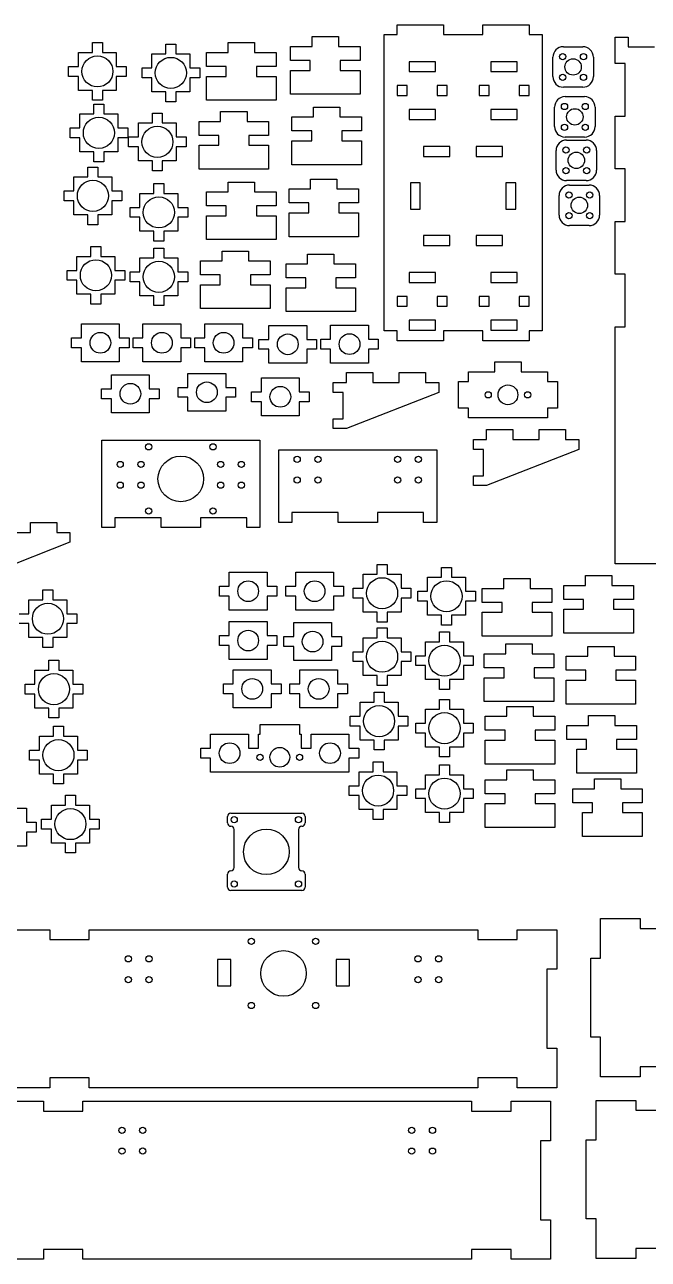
# Model space of a CAD drawing. Extents: x 55 to 996, y 57 to 652.
# Drawn here: x 352 to 653, y 57 to 652 of the extents above; entities that cross this region are included whole.
import ezdxf

# ---------------------------------------------------------------- set-up
doc = ezdxf.new("R2010")
doc.units = 0
doc.layers.add('VISIBLE', color=7, linetype='CONTINUOUS')

msp = doc.modelspace()

# ---------------------------------------------------------------- linework, layer by layer
at = {"layer": 'VISIBLE'}
for p, q in [((532.09, 652.08), (554.31, 652.08)), ((532.09, 647.32), (532.09, 652.08)), ((554.31, 652.08), (554.31, 647.32)), ((573.36, 647.32), (573.36, 652.08)), ((573.36, 652.08), (595.59, 652.08)), ((595.59, 652.08), (595.59, 647.32)), ((385.14, 638.68), (385.14, 643.45)), ((385.14, 643.45), (389.9, 643.45)), ((389.9, 643.45), (389.9, 638.68)), ((450.55, 643.45), (463.25, 643.45)), ((450.55, 638.68), (450.55, 643.45)), ((463.25, 643.45), (463.25, 638.68)), ((491.02, 646.34), (503.72, 646.34)), ((491.02, 641.57), (491.02, 646.34)), ((503.72, 646.34), (503.72, 641.57)), ((525.74, 504.44), (525.74, 647.32)), ((525.74, 647.32), (532.09, 647.32)), ((554.31, 647.32), (573.36, 647.32)), ((595.59, 647.32), (601.94, 647.32)), ((601.94, 647.32), (601.94, 504.44)), ((637.11, 646.14), (643.46, 646.14)), ((637.11, 633.44), (637.11, 646.14)), ((643.46, 646.14), (643.46, 641.37)), ((378.39, 631.94), (378.39, 638.68)), ((378.39, 638.68), (385.14, 638.68)), ((389.9, 638.68), (396.64, 638.68)), ((396.64, 638.68), (396.64, 631.94)), ((413.81, 631.22), (413.81, 637.96)), ((413.81, 637.96), (420.55, 637.96)), ((420.55, 637.96), (420.55, 642.72)), ((420.55, 642.72), (425.31, 642.72)), ((425.31, 642.72), (425.31, 637.96)), ((425.31, 637.96), (432.06, 637.96)), ((432.06, 637.96), (432.06, 631.22)), ((440.14, 638.68), (450.55, 638.68)), ((440.14, 631.94), (440.14, 638.68)), ((463.25, 638.68), (473.66, 638.68)), ((473.66, 638.68), (473.66, 631.94)), ((480.61, 641.57), (491.02, 641.57)), ((480.61, 634.83), (480.61, 641.57)), ((503.72, 641.57), (514.14, 641.57)), ((514.14, 641.57), (514.14, 634.83)), ((612.18, 641.48), (621.54, 641.48)), ((643.46, 641.37), (656.16, 641.37)), ((373.63, 627.18), (373.63, 631.94)), ((373.63, 631.94), (378.39, 631.94)), ((396.64, 631.94), (401.4, 631.94)), ((401.4, 631.94), (401.4, 627.18)), ((409.04, 626.45), (409.04, 631.22)), ((409.04, 631.22), (413.81, 631.22)), ((432.06, 631.22), (436.82, 631.22)), ((436.82, 631.22), (436.82, 626.45)), ((449.66, 631.94), (440.14, 631.94)), ((449.66, 627.18), (449.66, 631.94)), ((464.14, 631.94), (464.14, 627.18)), ((473.66, 631.94), (464.14, 631.94)), ((490.14, 634.83), (480.61, 634.83)), ((490.14, 630.07), (490.14, 634.83)), ((504.61, 634.83), (504.61, 630.07)), ((514.14, 634.83), (504.61, 634.83)), ((537.74, 634.22), (537.74, 629.45)), ((550.44, 634.22), (537.74, 634.22)), ((550.44, 629.45), (550.44, 634.22)), ((589.94, 634.22), (577.24, 634.22)), ((577.24, 634.22), (577.24, 629.45)), ((589.94, 629.45), (589.94, 634.22)), ((607.1, 627.04), (607.1, 636.4)), ((626.62, 636.4), (626.62, 627.04)), ((641.87, 633.44), (637.11, 633.44)), ((641.87, 608.04), (641.87, 633.44)), ((378.39, 627.18), (373.63, 627.18)), ((378.39, 620.43), (378.39, 627.18)), ((396.64, 627.18), (396.64, 620.43)), ((401.4, 627.18), (396.64, 627.18)), ((413.81, 626.45), (409.04, 626.45)), ((413.81, 619.71), (413.81, 626.45)), ((432.06, 626.45), (432.06, 619.71)), ((436.82, 626.45), (432.06, 626.45)), ((440.14, 615.67), (440.14, 627.18)), ((440.14, 627.18), (449.66, 627.18)), ((464.14, 627.18), (473.66, 627.18)), ((473.66, 627.18), (473.66, 615.67)), ((480.61, 618.56), (480.61, 630.07)), ((480.61, 630.07), (490.14, 630.07)), ((504.61, 630.07), (514.14, 630.07)), ((514.14, 630.07), (514.14, 618.56)), ((537.74, 629.45), (550.44, 629.45)), ((577.24, 629.45), (589.94, 629.45)), ((385.14, 620.43), (378.39, 620.43)), ((385.14, 615.67), (385.14, 620.43)), ((396.64, 620.43), (389.9, 620.43)), ((389.9, 620.43), (389.9, 615.67)), ((420.55, 619.71), (413.81, 619.71)), ((420.55, 614.95), (420.55, 619.71)), ((432.06, 619.71), (425.31, 619.71)), ((425.31, 619.71), (425.31, 614.95)), ((532.09, 622.71), (532.09, 617.95)), ((536.85, 622.71), (532.09, 622.71)), ((536.85, 617.95), (536.85, 622.71)), ((551.32, 622.71), (551.32, 617.95)), ((556.09, 622.71), (551.32, 622.71)), ((556.09, 617.95), (556.09, 622.71)), ((571.59, 622.71), (571.59, 617.95)), ((576.35, 622.71), (571.59, 622.71)), ((576.35, 617.95), (576.35, 622.71)), ((590.82, 622.71), (590.82, 617.95)), ((595.59, 622.71), (590.82, 622.71)), ((595.59, 617.95), (595.59, 622.71)), ((621.54, 621.96), (612.18, 621.96)), ((389.9, 615.67), (385.14, 615.67)), ((385.86, 609.05), (385.86, 613.81)), ((385.86, 613.81), (390.62, 613.81)), ((390.62, 613.81), (390.62, 609.05)), ((425.31, 614.95), (420.55, 614.95)), ((473.66, 615.67), (440.14, 615.67)), ((514.14, 618.56), (480.61, 618.56)), ((532.09, 617.95), (536.85, 617.95)), ((551.32, 617.95), (556.09, 617.95)), ((571.59, 617.95), (576.35, 617.95)), ((590.82, 617.95), (595.59, 617.95)), ((613, 617.42), (622.37, 617.42)), ((379.11, 602.31), (379.11, 609.05)), ((379.11, 609.05), (385.86, 609.05)), ((390.62, 609.05), (397.36, 609.05)), ((397.36, 609.05), (397.36, 602.31)), ((414.05, 604.71), (414.05, 609.48)), ((414.05, 609.48), (418.81, 609.48)), ((418.81, 609.48), (418.81, 604.71)), ((446.94, 610.2), (459.64, 610.2)), ((446.94, 605.44), (446.94, 610.2)), ((459.64, 610.2), (459.64, 605.44)), ((481.33, 607.61), (491.75, 607.61)), ((481.33, 600.86), (481.33, 607.61)), ((491.75, 612.37), (504.45, 612.37)), ((491.75, 607.61), (491.75, 612.37)), ((504.45, 612.37), (504.45, 607.61)), ((504.45, 607.61), (514.86, 607.61)), ((514.86, 607.61), (514.86, 600.86)), ((537.74, 611.2), (537.74, 606.44)), ((550.44, 611.2), (537.74, 611.2)), ((550.44, 606.44), (550.44, 611.2)), ((589.94, 611.2), (577.24, 611.2)), ((577.24, 611.2), (577.24, 606.44)), ((589.94, 606.44), (589.94, 611.2)), ((607.92, 602.97), (607.92, 612.34)), ((627.45, 612.34), (627.45, 602.97)), ((637.11, 582.64), (637.11, 608.04)), ((637.11, 608.04), (641.87, 608.04)), ((374.35, 597.55), (374.35, 602.31)), ((374.35, 602.31), (379.11, 602.31)), ((397.36, 602.31), (402.13, 602.31)), ((402.13, 602.31), (402.13, 597.55)), ((407.3, 597.97), (407.3, 604.71)), ((407.3, 604.71), (414.05, 604.71)), ((418.81, 604.71), (425.55, 604.71)), ((425.55, 604.71), (425.55, 597.97)), ((436.52, 605.44), (446.94, 605.44)), ((436.52, 598.69), (436.52, 605.44)), ((459.64, 605.44), (470.05, 605.44)), ((470.05, 605.44), (470.05, 598.69)), ((537.74, 606.44), (550.44, 606.44)), ((577.24, 606.44), (589.94, 606.44)), ((379.11, 597.55), (374.35, 597.55)), ((379.11, 590.8), (379.11, 597.55)), ((397.36, 597.55), (397.36, 590.8)), ((402.13, 597.55), (397.36, 597.55)), ((402.54, 593.21), (402.54, 597.97)), ((402.54, 597.97), (407.3, 597.97)), ((425.55, 597.97), (430.31, 597.97)), ((430.31, 597.97), (430.31, 593.21)), ((446.05, 598.69), (436.52, 598.69)), ((446.05, 593.93), (446.05, 598.69)), ((460.52, 598.69), (460.52, 593.93)), ((470.05, 598.69), (460.52, 598.69)), ((490.86, 600.86), (481.33, 600.86)), ((481.33, 584.59), (481.33, 596.1)), ((481.33, 596.1), (490.86, 596.1)), ((490.86, 596.1), (490.86, 600.86)), ((505.33, 600.86), (505.33, 596.1)), ((514.86, 600.86), (505.33, 600.86)), ((505.33, 596.1), (514.86, 596.1)), ((514.86, 596.1), (514.86, 584.59)), ((622.37, 597.89), (613, 597.89)), ((613.73, 596.46), (623.09, 596.46)), ((385.86, 590.8), (379.11, 590.8)), ((385.86, 586.04), (385.86, 590.8)), ((397.36, 590.8), (390.62, 590.8)), ((390.62, 590.8), (390.62, 586.04)), ((407.3, 593.21), (402.54, 593.21)), ((407.3, 586.46), (407.3, 593.21)), ((425.55, 593.21), (425.55, 586.46)), ((430.31, 593.21), (425.55, 593.21)), ((436.52, 582.43), (436.52, 593.93)), ((436.52, 593.93), (446.05, 593.93)), ((460.52, 593.93), (470.05, 593.93)), ((470.05, 593.93), (470.05, 582.43)), ((544.79, 593.34), (544.79, 588.58)), ((557.49, 593.34), (544.79, 593.34)), ((557.49, 588.58), (557.49, 593.34)), ((570.19, 593.34), (570.19, 588.58)), ((582.89, 593.34), (570.19, 593.34)), ((582.89, 588.58), (582.89, 593.34)), ((608.65, 582.01), (608.65, 591.38)), ((628.17, 591.38), (628.17, 582.01)), ((382.97, 578.7), (382.97, 583.46)), ((382.97, 583.46), (387.73, 583.46)), ((390.62, 586.04), (385.86, 586.04)), ((387.73, 583.46), (387.73, 578.7)), ((414.05, 586.46), (407.3, 586.46)), ((414.05, 581.7), (414.05, 586.46)), ((425.55, 586.46), (418.81, 586.46)), ((418.81, 586.46), (418.81, 581.7)), ((514.86, 584.59), (481.33, 584.59)), ((544.79, 588.58), (557.49, 588.58)), ((570.19, 588.58), (582.89, 588.58)), ((376.22, 571.95), (376.22, 578.7)), ((376.22, 578.7), (382.97, 578.7)), ((387.73, 578.7), (394.47, 578.7)), ((394.47, 578.7), (394.47, 571.95)), ((418.81, 581.7), (414.05, 581.7)), ((470.05, 582.43), (436.52, 582.43)), ((490.3, 577.68), (503, 577.68)), ((490.3, 572.91), (490.3, 577.68)), ((503, 577.68), (503, 572.91)), ((641.87, 582.64), (637.11, 582.64)), ((641.87, 557.24), (641.87, 582.64)), ((371.46, 567.19), (371.46, 571.95)), ((371.46, 571.95), (376.22, 571.95)), ((394.47, 571.95), (399.24, 571.95)), ((399.24, 571.95), (399.24, 567.19)), ((414.77, 570.75), (414.77, 575.51)), ((414.77, 575.51), (419.53, 575.51)), ((419.53, 575.51), (419.53, 570.75)), ((440.14, 571.47), (450.55, 571.47)), ((440.14, 564.73), (440.14, 571.47)), ((450.55, 576.23), (463.25, 576.23)), ((450.55, 571.47), (450.55, 576.23)), ((463.25, 576.23), (463.25, 571.47)), ((463.25, 571.47), (473.66, 571.47)), ((473.66, 571.47), (473.66, 564.73)), ((479.89, 572.91), (490.3, 572.91)), ((479.89, 566.17), (479.89, 572.91)), ((503, 572.91), (513.41, 572.91)), ((513.41, 572.91), (513.41, 566.17)), ((543.2, 575.88), (538.44, 575.88)), ((538.44, 575.88), (538.44, 563.18)), ((543.2, 563.18), (543.2, 575.88)), ((589.24, 575.88), (584.47, 575.88)), ((584.47, 575.88), (584.47, 563.18)), ((589.24, 563.18), (589.24, 575.88)), ((623.09, 576.93), (613.73, 576.93)), ((615.17, 574.77), (624.54, 574.77)), ((376.22, 567.19), (371.46, 567.19)), ((376.22, 560.45), (376.22, 567.19)), ((394.47, 567.19), (394.47, 560.45)), ((399.24, 567.19), (394.47, 567.19)), ((408.02, 564), (408.02, 570.75)), ((408.02, 570.75), (414.77, 570.75)), ((419.53, 570.75), (426.27, 570.75)), ((426.27, 570.75), (426.27, 564)), ((489.41, 566.17), (479.89, 566.17)), ((489.41, 561.41), (489.41, 566.17)), ((503.89, 566.17), (503.89, 561.41)), ((513.41, 566.17), (503.89, 566.17)), ((610.09, 560.33), (610.09, 569.69)), ((629.62, 569.69), (629.62, 560.33)), ((382.97, 560.45), (376.22, 560.45)), ((382.97, 555.68), (382.97, 560.45)), ((394.47, 560.45), (387.73, 560.45)), ((387.73, 560.45), (387.73, 555.68)), ((403.26, 559.24), (403.26, 564)), ((403.26, 564), (408.02, 564)), ((426.27, 564), (431.04, 564)), ((431.04, 564), (431.04, 559.24)), ((449.66, 564.73), (440.14, 564.73)), ((440.14, 548.46), (440.14, 559.96)), ((440.14, 559.96), (449.66, 559.96)), ((449.66, 559.96), (449.66, 564.73)), ((464.14, 564.73), (464.14, 559.96)), ((473.66, 564.73), (464.14, 564.73)), ((464.14, 559.96), (473.66, 559.96)), ((473.66, 559.96), (473.66, 548.46)), ((479.89, 549.9), (479.89, 561.41)), ((479.89, 561.41), (489.41, 561.41)), ((503.89, 561.41), (513.41, 561.41)), ((513.41, 561.41), (513.41, 549.9)), ((538.44, 563.18), (543.2, 563.18)), ((584.47, 563.18), (589.24, 563.18)), ((387.73, 555.68), (382.97, 555.68)), ((408.02, 559.24), (403.26, 559.24)), ((408.02, 552.5), (408.02, 559.24)), ((426.27, 559.24), (426.27, 552.5)), ((431.04, 559.24), (426.27, 559.24)), ((624.54, 555.25), (615.17, 555.25)), ((637.11, 557.24), (641.87, 557.24)), ((637.11, 531.84), (637.11, 557.24)), ((414.77, 552.5), (408.02, 552.5)), ((414.77, 547.73), (414.77, 552.5)), ((419.53, 547.73), (414.77, 547.73)), ((426.27, 552.5), (419.53, 552.5)), ((419.53, 552.5), (419.53, 547.73)), ((473.66, 548.46), (440.14, 548.46)), ((513.41, 549.9), (479.89, 549.9)), ((557.49, 550.48), (544.79, 550.48)), ((544.79, 550.48), (544.79, 545.72)), ((557.49, 545.72), (557.49, 550.48)), ((582.89, 550.48), (570.19, 550.48)), ((570.19, 550.48), (570.19, 545.72)), ((582.89, 545.72), (582.89, 550.48)), ((384.41, 540.39), (384.41, 545.15)), ((384.41, 545.15), (389.18, 545.15)), ((389.18, 545.15), (389.18, 540.39)), ((414.77, 539.67), (414.77, 544.43)), ((414.77, 544.43), (419.53, 544.43)), ((419.53, 544.43), (419.53, 539.67)), ((447.66, 542.99), (460.36, 542.99)), ((447.66, 538.22), (447.66, 542.99)), ((460.36, 542.99), (460.36, 538.22)), ((544.79, 545.72), (557.49, 545.72)), ((570.19, 545.72), (582.89, 545.72)), ((377.67, 533.65), (377.67, 540.39)), ((377.67, 540.39), (384.41, 540.39)), ((389.18, 540.39), (395.92, 540.39)), ((395.92, 540.39), (395.92, 533.65)), ((408.02, 532.92), (408.02, 539.67)), ((408.02, 539.67), (414.77, 539.67)), ((419.53, 539.67), (426.27, 539.67)), ((426.27, 539.67), (426.27, 532.92)), ((437.25, 538.22), (447.66, 538.22)), ((437.25, 531.48), (437.25, 538.22)), ((460.36, 538.22), (470.77, 538.22)), ((470.77, 538.22), (470.77, 531.48)), ((478.44, 536.78), (488.86, 536.78)), ((478.44, 530.03), (478.44, 536.78)), ((488.86, 541.54), (501.56, 541.54)), ((488.86, 536.78), (488.86, 541.54)), ((501.56, 541.54), (501.56, 536.78)), ((501.56, 536.78), (511.97, 536.78)), ((511.97, 536.78), (511.97, 530.03)), ((372.91, 528.88), (372.91, 533.65)), ((372.91, 533.65), (377.67, 533.65)), ((395.92, 533.65), (400.68, 533.65)), ((400.68, 533.65), (400.68, 528.88)), ((403.26, 528.16), (403.26, 532.92)), ((403.26, 532.92), (408.02, 532.92)), ((426.27, 532.92), (431.04, 532.92)), ((431.04, 532.92), (431.04, 528.16)), ((446.77, 531.48), (437.25, 531.48)), ((446.77, 526.72), (446.77, 531.48)), ((461.25, 531.48), (461.25, 526.72)), ((470.77, 531.48), (461.25, 531.48)), ((487.97, 530.03), (478.44, 530.03)), ((487.97, 525.27), (487.97, 530.03)), ((502.44, 530.03), (502.44, 525.27)), ((511.97, 530.03), (502.44, 530.03)), ((550.44, 532.62), (537.74, 532.62)), ((537.74, 532.62), (537.74, 527.85)), ((550.44, 527.85), (550.44, 532.62)), ((577.24, 532.62), (577.24, 527.85)), ((589.94, 532.62), (577.24, 532.62)), ((589.94, 527.85), (589.94, 532.62)), ((641.87, 531.84), (637.11, 531.84)), ((641.87, 506.44), (641.87, 531.84)), ((377.67, 528.88), (372.91, 528.88)), ((377.67, 522.14), (377.67, 528.88)), ((395.92, 528.88), (395.92, 522.14)), ((400.68, 528.88), (395.92, 528.88)), ((408.02, 528.16), (403.26, 528.16)), ((408.02, 521.42), (408.02, 528.16)), ((426.27, 528.16), (426.27, 521.42)), ((431.04, 528.16), (426.27, 528.16)), ((437.25, 515.21), (437.25, 526.72)), ((437.25, 526.72), (446.77, 526.72)), ((461.25, 526.72), (470.77, 526.72)), ((470.77, 526.72), (470.77, 515.21)), ((478.44, 513.76), (478.44, 525.27)), ((478.44, 525.27), (487.97, 525.27)), ((502.44, 525.27), (511.97, 525.27)), ((511.97, 525.27), (511.97, 513.76)), ((537.74, 527.85), (550.44, 527.85)), ((577.24, 527.85), (589.94, 527.85)), ((384.41, 522.14), (377.67, 522.14)), ((384.41, 517.38), (384.41, 522.14)), ((395.92, 522.14), (389.18, 522.14)), ((389.18, 522.14), (389.18, 517.38)), ((414.77, 521.42), (408.02, 521.42)), ((414.77, 516.66), (414.77, 521.42)), ((426.27, 521.42), (419.53, 521.42)), ((419.53, 521.42), (419.53, 516.66)), ((536.85, 521.11), (532.09, 521.11)), ((532.09, 521.11), (532.09, 516.35)), ((536.85, 516.35), (536.85, 521.11)), ((551.32, 521.11), (551.32, 516.35)), ((556.09, 521.11), (551.32, 521.11)), ((556.09, 516.35), (556.09, 521.11)), ((576.35, 521.11), (571.59, 521.11)), ((571.59, 521.11), (571.59, 516.35)), ((576.35, 516.35), (576.35, 521.11)), ((595.59, 521.11), (590.82, 521.11)), ((590.82, 521.11), (590.82, 516.35)), ((595.59, 516.35), (595.59, 521.11)), ((389.18, 517.38), (384.41, 517.38)), ((419.53, 516.66), (414.77, 516.66)), ((470.77, 515.21), (437.25, 515.21)), ((511.97, 513.76), (478.44, 513.76)), ((532.09, 516.35), (536.85, 516.35)), ((551.32, 516.35), (556.09, 516.35)), ((571.59, 516.35), (576.35, 516.35)), ((590.82, 516.35), (595.59, 516.35)), ((379.84, 501.12), (379.84, 507.87)), ((379.84, 507.87), (398.09, 507.87)), ((398.09, 507.87), (398.09, 501.12)), ((409.47, 501.12), (409.47, 507.87)), ((409.47, 507.87), (427.72, 507.87)), ((427.72, 507.87), (427.72, 501.12)), ((439.23, 501.12), (439.23, 507.87)), ((439.23, 507.87), (457.48, 507.87)), ((457.48, 507.87), (457.48, 501.12)), ((470.18, 500.4), (470.18, 507.14)), ((470.18, 507.14), (488.43, 507.14)), ((488.43, 507.14), (488.43, 500.4)), ((499.94, 500.48), (499.94, 507.23)), ((499.94, 507.23), (518.19, 507.23)), ((518.19, 507.23), (518.19, 500.48)), ((537.74, 509.6), (537.74, 504.84)), ((550.44, 509.6), (537.74, 509.6)), ((550.44, 504.84), (550.44, 509.6)), ((589.94, 509.6), (577.24, 509.6)), ((577.24, 509.6), (577.24, 504.84)), ((589.94, 504.84), (589.94, 509.6)), ((637.11, 392.14), (637.11, 506.44)), ((637.11, 506.44), (641.87, 506.44)), ((375.08, 501.12), (379.84, 501.12)), ((375.08, 496.36), (375.08, 501.12)), ((398.09, 501.12), (402.85, 501.12)), ((402.85, 501.12), (402.85, 496.36)), ((404.71, 501.12), (409.47, 501.12)), ((404.71, 496.36), (404.71, 501.12)), ((427.72, 501.12), (432.48, 501.12)), ((432.48, 501.12), (432.48, 496.36)), ((434.46, 501.12), (439.23, 501.12)), ((434.46, 496.36), (434.46, 501.12)), ((457.48, 501.12), (462.24, 501.12)), ((462.24, 501.12), (462.24, 496.36)), ((465.42, 500.4), (470.18, 500.4)), ((465.42, 495.64), (465.42, 500.4)), ((488.43, 500.4), (493.19, 500.4)), ((493.19, 500.4), (493.19, 495.64)), ((495.17, 500.48), (499.94, 500.48)), ((495.17, 495.72), (495.17, 500.48)), ((518.19, 500.48), (522.95, 500.48)), ((522.95, 500.48), (522.95, 495.72)), ((532.09, 504.44), (525.74, 504.44)), ((532.09, 499.68), (532.09, 504.44)), ((537.74, 504.84), (550.44, 504.84)), ((554.31, 504.44), (554.31, 499.68)), ((573.36, 504.44), (554.31, 504.44)), ((573.36, 499.68), (573.36, 504.44)), ((577.24, 504.84), (589.94, 504.84)), ((601.94, 504.44), (595.59, 504.44)), ((595.59, 504.44), (595.59, 499.68)), ((379.84, 496.36), (375.08, 496.36)), ((379.84, 489.62), (379.84, 496.36)), ((398.09, 496.36), (398.09, 489.62)), ((402.85, 496.36), (398.09, 496.36)), ((409.47, 496.36), (404.71, 496.36)), ((409.47, 489.62), (409.47, 496.36)), ((427.72, 496.36), (427.72, 489.62)), ((432.48, 496.36), (427.72, 496.36)), ((439.23, 496.36), (434.46, 496.36)), ((439.23, 489.62), (439.23, 496.36)), ((457.48, 496.36), (457.48, 489.62)), ((462.24, 496.36), (457.48, 496.36)), ((470.18, 495.64), (465.42, 495.64)), ((470.18, 488.89), (470.18, 495.64)), ((488.43, 495.64), (488.43, 488.89)), ((493.19, 495.64), (488.43, 495.64)), ((499.94, 495.72), (495.17, 495.72)), ((499.94, 488.98), (499.94, 495.72)), ((518.19, 495.72), (518.19, 488.98)), ((522.95, 495.72), (518.19, 495.72)), ((554.31, 499.68), (532.09, 499.68)), ((595.59, 499.68), (573.36, 499.68)), ((398.09, 489.62), (379.84, 489.62)), ((427.72, 489.62), (409.47, 489.62)), ((457.48, 489.62), (439.23, 489.62)), ((488.43, 488.89), (470.18, 488.89)), ((518.19, 488.98), (499.94, 488.98)), ((579.09, 484.78), (579.09, 489.54)), ((579.09, 489.54), (591.79, 489.54)), ((591.79, 489.54), (591.79, 484.78)), ((394.29, 476.55), (394.29, 483.29)), ((394.29, 483.29), (412.54, 483.29)), ((412.54, 483.29), (412.54, 476.55)), ((431.15, 477.27), (431.15, 484.02)), ((431.15, 484.02), (449.4, 484.02)), ((449.4, 484.02), (449.4, 477.27)), ((507.59, 479.62), (507.59, 484.38)), ((507.59, 484.38), (520.29, 484.38)), ((520.29, 484.38), (520.29, 479.62)), ((532.99, 484.38), (545.69, 484.38)), ((532.99, 479.62), (532.99, 484.38)), ((545.69, 484.38), (545.69, 479.62)), ((566.39, 484.78), (579.09, 484.78)), ((566.39, 480.01), (566.39, 484.78)), ((591.79, 484.78), (604.49, 484.78)), ((604.49, 484.78), (604.49, 480.01)), ((389.53, 476.55), (394.29, 476.55)), ((389.53, 471.79), (389.53, 476.55)), ((412.54, 476.55), (417.3, 476.55)), ((417.3, 476.55), (417.3, 471.79)), ((426.39, 477.27), (431.15, 477.27)), ((426.39, 472.51), (426.39, 477.27)), ((449.4, 477.27), (454.16, 477.27)), ((454.16, 477.27), (454.16, 472.51)), ((466.57, 475.1), (466.57, 481.85)), ((466.57, 481.85), (484.82, 481.85)), ((484.82, 481.85), (484.82, 475.1)), ((501.24, 474.86), (501.24, 479.62)), ((501.24, 479.62), (507.59, 479.62)), ((520.29, 479.62), (532.99, 479.62)), ((545.69, 479.62), (552.04, 479.62)), ((552.04, 479.62), (552.04, 474.86)), ((561.63, 480.01), (566.39, 480.01)), ((561.63, 467.31), (561.63, 480.01)), ((604.49, 480.01), (609.25, 480.01)), ((609.25, 480.01), (609.25, 467.31)), ((394.29, 471.79), (389.53, 471.79)), ((394.29, 465.04), (394.29, 471.79)), ((412.54, 471.79), (412.54, 465.04)), ((417.3, 471.79), (412.54, 471.79)), ((431.15, 472.51), (426.39, 472.51)), ((431.15, 465.77), (431.15, 472.51)), ((449.4, 472.51), (449.4, 465.77)), ((454.16, 472.51), (449.4, 472.51)), ((461.8, 475.1), (466.57, 475.1)), ((461.8, 470.34), (461.8, 475.1)), ((466.57, 470.34), (461.8, 470.34)), ((466.57, 463.6), (466.57, 470.34)), ((484.82, 475.1), (489.58, 475.1)), ((484.82, 470.34), (484.82, 463.6)), ((489.58, 470.34), (484.82, 470.34)), ((489.58, 475.1), (489.58, 470.34)), ((506.01, 474.86), (501.24, 474.86)), ((506.01, 462.16), (506.01, 474.86)), ((552.04, 474.86), (507.59, 457.39)), ((412.54, 465.04), (394.29, 465.04)), ((449.4, 465.77), (431.15, 465.77)), ((566.39, 467.31), (561.63, 467.31)), ((566.39, 462.55), (566.39, 467.31)), ((604.49, 467.31), (604.49, 462.55)), ((609.25, 467.31), (604.49, 467.31)), ((484.82, 463.6), (466.57, 463.6)), ((501.24, 457.39), (501.24, 462.16)), ((501.24, 462.16), (506.01, 462.16)), ((604.49, 462.55), (566.39, 462.55)), ((507.59, 457.39), (501.24, 457.39)), ((575.16, 452.12), (575.16, 456.89)), ((575.16, 456.89), (587.86, 456.89)), ((587.86, 456.89), (587.86, 452.12)), ((600.56, 456.89), (613.26, 456.89)), ((600.56, 452.12), (600.56, 456.89)), ((613.26, 456.89), (613.26, 452.12)), ((389.63, 409.67), (389.63, 451.78)), ((389.63, 451.78), (465.83, 451.78)), ((465.83, 451.78), (465.83, 409.67)), ((474.94, 447.1), (551.14, 447.1)), ((474.94, 412.17), (474.94, 447.1)), ((551.14, 447.1), (551.14, 412.17)), ((568.81, 447.36), (568.81, 452.12)), ((568.81, 452.12), (575.16, 452.12)), ((573.58, 447.36), (568.81, 447.36)), ((573.58, 434.66), (573.58, 447.36)), ((619.61, 447.36), (575.16, 429.9)), ((587.86, 452.12), (600.56, 452.12)), ((613.26, 452.12), (619.61, 452.12)), ((619.61, 452.12), (619.61, 447.36)), ((568.81, 429.9), (568.81, 434.66)), ((568.81, 434.66), (573.58, 434.66)), ((575.16, 429.9), (568.81, 429.9)), ((481.29, 416.93), (481.29, 412.17)), ((503.51, 416.93), (481.29, 416.93)), ((503.51, 412.17), (503.51, 416.93)), ((522.56, 416.93), (522.56, 412.17)), ((544.79, 416.93), (522.56, 416.93)), ((544.79, 412.17), (544.79, 416.93)), ((355.2, 412.11), (367.9, 412.11)), ((355.2, 407.34), (355.2, 412.11)), ((367.9, 412.11), (367.9, 407.34)), ((418.21, 414.44), (395.98, 414.44)), ((395.98, 414.44), (395.98, 409.67)), ((418.21, 409.67), (418.21, 414.44)), ((437.26, 414.44), (437.26, 409.67)), ((459.48, 414.44), (437.26, 414.44)), ((459.48, 409.67), (459.48, 414.44)), ((481.29, 412.17), (474.94, 412.17)), ((522.56, 412.17), (503.51, 412.17)), ((551.14, 412.17), (544.79, 412.17)), ((342.5, 407.34), (355.2, 407.34)), ((367.9, 407.34), (374.25, 407.34)), ((374.25, 407.34), (374.25, 402.58)), ((395.98, 409.67), (389.63, 409.67)), ((437.26, 409.67), (418.21, 409.67)), ((465.83, 409.67), (459.48, 409.67)), ((374.25, 402.58), (329.8, 385.12)), ((451.08, 381.38), (451.08, 388.12)), ((451.08, 388.12), (469.33, 388.12)), ((469.33, 388.12), (469.33, 381.38)), ((483.12, 381.38), (483.12, 388.12)), ((483.12, 388.12), (501.37, 388.12)), ((501.37, 388.12), (501.37, 381.38)), ((515.64, 380.41), (515.64, 387.15)), ((515.64, 387.15), (522.39, 387.15)), ((522.39, 387.15), (522.39, 391.91)), ((522.39, 391.91), (527.15, 391.91)), ((527.15, 391.91), (527.15, 387.15)), ((527.15, 387.15), (533.89, 387.15)), ((533.89, 387.15), (533.89, 380.41)), ((553.45, 385.69), (553.45, 390.46)), ((553.45, 390.46), (558.22, 390.46)), ((558.22, 390.46), (558.22, 385.69)), ((764.11, 392.14), (637.11, 392.14)), ((446.32, 381.38), (451.08, 381.38)), ((446.32, 376.61), (446.32, 381.38)), ((469.33, 381.38), (474.09, 381.38)), ((474.09, 381.38), (474.09, 376.61)), ((478.35, 381.38), (483.12, 381.38)), ((478.35, 376.61), (478.35, 381.38)), ((501.37, 381.38), (506.13, 381.38)), ((506.13, 381.38), (506.13, 376.61)), ((546.71, 378.95), (546.71, 385.69)), ((546.71, 385.69), (553.45, 385.69)), ((558.22, 385.69), (564.96, 385.69)), ((564.96, 385.69), (564.96, 378.95)), ((583.47, 385.12), (596.17, 385.12)), ((583.47, 380.35), (583.47, 385.12)), ((596.17, 385.12), (596.17, 380.35)), ((612.37, 381.81), (622.79, 381.81)), ((612.37, 375.07), (612.37, 381.81)), ((622.79, 386.57), (635.49, 386.57)), ((622.79, 381.81), (622.79, 386.57)), ((635.49, 386.57), (635.49, 381.81)), ((635.49, 381.81), (645.9, 381.81)), ((645.9, 381.81), (645.9, 375.07)), ((361.29, 374.88), (361.29, 379.65)), ((361.29, 379.65), (366.05, 379.65)), ((366.05, 379.65), (366.05, 374.88)), ((451.08, 376.61), (446.32, 376.61)), ((451.08, 369.87), (451.08, 376.61)), ((469.33, 376.61), (469.33, 369.87)), ((474.09, 376.61), (469.33, 376.61)), ((483.12, 376.61), (478.35, 376.61)), ((483.12, 369.87), (483.12, 376.61)), ((501.37, 376.61), (501.37, 369.87)), ((506.13, 376.61), (501.37, 376.61)), ((510.88, 375.64), (510.88, 380.41)), ((510.88, 380.41), (515.64, 380.41)), ((515.64, 375.64), (510.88, 375.64)), ((515.64, 368.9), (515.64, 375.64)), ((533.89, 380.41), (538.65, 380.41)), ((533.89, 375.64), (533.89, 368.9)), ((538.65, 375.64), (533.89, 375.64)), ((538.65, 380.41), (538.65, 375.64)), ((541.95, 374.19), (541.95, 378.95)), ((541.95, 378.95), (546.71, 378.95)), ((564.96, 378.95), (569.72, 378.95)), ((569.72, 378.95), (569.72, 374.19)), ((573.05, 380.35), (583.47, 380.35)), ((573.05, 373.61), (573.05, 380.35)), ((596.17, 380.35), (606.58, 380.35)), ((606.58, 380.35), (606.58, 373.61)), ((621.9, 375.07), (612.37, 375.07)), ((621.9, 370.3), (621.9, 375.07)), ((636.37, 375.07), (636.37, 370.3)), ((645.9, 375.07), (636.37, 375.07)), ((354.54, 368.14), (354.54, 374.88)), ((354.54, 374.88), (361.29, 374.88)), ((366.05, 374.88), (372.79, 374.88)), ((372.79, 374.88), (372.79, 368.14)), ((469.33, 369.87), (451.08, 369.87)), ((501.37, 369.87), (483.12, 369.87)), ((546.71, 374.19), (541.95, 374.19)), ((546.71, 367.44), (546.71, 374.19)), ((564.96, 374.19), (564.96, 367.44)), ((569.72, 374.19), (564.96, 374.19)), ((582.58, 373.61), (573.05, 373.61)), ((582.58, 368.85), (582.58, 373.61)), ((597.05, 373.61), (597.05, 368.85)), ((606.58, 373.61), (597.05, 373.61)), ((612.37, 358.8), (612.37, 370.3)), ((612.37, 370.3), (621.9, 370.3)), ((636.37, 370.3), (645.9, 370.3)), ((645.9, 370.3), (645.9, 358.8)), ((349.78, 368.14), (354.54, 368.14)), ((354.54, 363.38), (349.78, 363.38)), ((354.54, 356.63), (354.54, 363.38)), ((372.79, 368.14), (377.55, 368.14)), ((372.79, 363.38), (372.79, 356.63)), ((377.55, 363.38), (372.79, 363.38)), ((377.55, 368.14), (377.55, 363.38)), ((451.08, 357.59), (451.08, 364.33)), ((451.08, 364.33), (469.33, 364.33)), ((469.33, 364.33), (469.33, 357.59)), ((482.15, 357.11), (482.15, 363.85)), ((482.15, 363.85), (500.4, 363.85)), ((500.4, 363.85), (500.4, 357.11)), ((522.39, 368.9), (515.64, 368.9)), ((522.39, 364.14), (522.39, 368.9)), ((527.15, 364.14), (522.39, 364.14)), ((533.89, 368.9), (527.15, 368.9)), ((527.15, 368.9), (527.15, 364.14)), ((553.45, 367.44), (546.71, 367.44)), ((553.45, 362.68), (553.45, 367.44)), ((564.96, 367.44), (558.22, 367.44)), ((558.22, 367.44), (558.22, 362.68)), ((573.05, 357.34), (573.05, 368.85)), ((573.05, 368.85), (582.58, 368.85)), ((597.05, 368.85), (606.58, 368.85)), ((606.58, 368.85), (606.58, 357.34)), ((446.32, 357.59), (451.08, 357.59)), ((446.32, 352.83), (446.32, 357.59)), ((469.33, 357.59), (474.09, 357.59)), ((474.09, 357.59), (474.09, 352.83)), ((477.38, 357.11), (482.15, 357.11)), ((477.38, 352.34), (477.38, 357.11)), ((500.4, 357.11), (505.16, 357.11)), ((505.16, 357.11), (505.16, 352.34)), ((522.39, 356.57), (522.39, 361.33)), ((522.39, 361.33), (527.15, 361.33)), ((527.15, 361.33), (527.15, 356.57)), ((552.48, 354.63), (552.48, 359.39)), ((552.48, 359.39), (557.25, 359.39)), ((558.22, 362.68), (553.45, 362.68)), ((557.25, 359.39), (557.25, 354.63)), ((606.58, 357.34), (573.05, 357.34)), ((645.9, 358.8), (612.37, 358.8)), ((361.29, 356.63), (354.54, 356.63)), ((361.29, 351.87), (361.29, 356.63)), ((366.05, 351.87), (361.29, 351.87)), ((372.79, 356.63), (366.05, 356.63)), ((366.05, 356.63), (366.05, 351.87)), ((451.08, 352.83), (446.32, 352.83)), ((451.08, 346.08), (451.08, 352.83)), ((469.33, 352.83), (469.33, 346.08)), ((474.09, 352.83), (469.33, 352.83)), ((482.15, 352.34), (477.38, 352.34)), ((482.15, 345.6), (482.15, 352.34)), ((500.4, 352.34), (500.4, 345.6)), ((505.16, 352.34), (500.4, 352.34)), ((515.64, 349.82), (515.64, 356.57)), ((515.64, 356.57), (522.39, 356.57)), ((527.15, 356.57), (533.89, 356.57)), ((533.89, 356.57), (533.89, 349.82)), ((545.74, 347.88), (545.74, 354.63)), ((545.74, 354.63), (552.48, 354.63)), ((557.25, 354.63), (563.99, 354.63)), ((563.99, 354.63), (563.99, 347.88)), ((584.44, 353.56), (597.14, 353.56)), ((584.44, 348.8), (584.44, 353.56)), ((597.14, 353.56), (597.14, 348.8)), ((623.9, 352.4), (636.6, 352.4)), ((623.9, 347.63), (623.9, 352.4)), ((636.6, 352.4), (636.6, 347.63)), ((364.18, 340.91), (364.18, 345.68)), ((364.18, 345.68), (368.94, 345.68)), ((368.94, 345.68), (368.94, 340.91)), ((469.33, 346.08), (451.08, 346.08)), ((500.4, 345.6), (482.15, 345.6)), ((510.88, 345.06), (510.88, 349.82)), ((510.88, 349.82), (515.64, 349.82)), ((533.89, 349.82), (538.65, 349.82)), ((538.65, 349.82), (538.65, 345.06)), ((540.98, 343.12), (540.98, 347.88)), ((540.98, 347.88), (545.74, 347.88)), ((563.99, 347.88), (568.75, 347.88)), ((568.75, 347.88), (568.75, 343.12)), ((574.02, 348.8), (584.44, 348.8)), ((574.02, 342.06), (574.02, 348.8)), ((597.14, 348.8), (607.55, 348.8)), ((607.55, 348.8), (607.55, 342.06)), ((613.49, 347.63), (623.9, 347.63)), ((613.49, 340.89), (613.49, 347.63)), ((636.6, 347.63), (647.01, 347.63)), ((647.01, 347.63), (647.01, 340.89)), ((357.43, 334.17), (357.43, 340.91)), ((357.43, 340.91), (364.18, 340.91)), ((368.94, 340.91), (375.68, 340.91)), ((375.68, 340.91), (375.68, 334.17)), ((453.02, 334.29), (453.02, 341.03)), ((453.02, 341.03), (471.27, 341.03)), ((471.27, 341.03), (471.27, 334.29)), ((485.06, 334.29), (485.06, 341.03)), ((485.06, 341.03), (503.31, 341.03)), ((503.31, 341.03), (503.31, 334.29)), ((515.64, 345.06), (510.88, 345.06)), ((515.64, 338.32), (515.64, 345.06)), ((533.89, 345.06), (533.89, 338.32)), ((538.65, 345.06), (533.89, 345.06)), ((545.74, 343.12), (540.98, 343.12)), ((545.74, 336.38), (545.74, 343.12)), ((563.99, 343.12), (563.99, 336.38)), ((568.75, 343.12), (563.99, 343.12)), ((583.55, 342.06), (574.02, 342.06)), ((583.55, 337.29), (583.55, 342.06)), ((598.02, 342.06), (598.02, 337.29)), ((607.55, 342.06), (598.02, 342.06)), ((623.01, 340.89), (613.49, 340.89)), ((623.01, 336.13), (623.01, 340.89)), ((637.49, 340.89), (637.49, 336.13)), ((647.01, 340.89), (637.49, 340.89)), ((352.67, 329.41), (352.67, 334.17)), ((352.67, 334.17), (357.43, 334.17)), ((375.68, 334.17), (380.45, 334.17)), ((380.45, 334.17), (380.45, 329.41)), ((448.26, 334.29), (453.02, 334.29)), ((448.26, 329.53), (448.26, 334.29)), ((471.27, 334.29), (476.03, 334.29)), ((476.03, 334.29), (476.03, 329.53)), ((480.3, 334.29), (485.06, 334.29)), ((480.3, 329.53), (480.3, 334.29)), ((503.31, 334.29), (508.07, 334.29)), ((508.07, 334.29), (508.07, 329.53)), ((522.39, 338.32), (515.64, 338.32)), ((522.39, 333.55), (522.39, 338.32)), ((527.15, 333.55), (522.39, 333.55)), ((533.89, 338.32), (527.15, 338.32)), ((527.15, 338.32), (527.15, 333.55)), ((552.48, 336.38), (545.74, 336.38)), ((552.48, 331.61), (552.48, 336.38)), ((563.99, 336.38), (557.25, 336.38)), ((557.25, 336.38), (557.25, 331.61)), ((574.02, 325.79), (574.02, 337.29)), ((574.02, 337.29), (583.55, 337.29)), ((598.02, 337.29), (607.55, 337.29)), ((607.55, 337.29), (607.55, 325.79)), ((613.49, 324.62), (613.49, 336.13)), ((613.49, 336.13), (623.01, 336.13)), ((637.49, 336.13), (647.01, 336.13)), ((647.01, 336.13), (647.01, 324.62)), ((357.43, 329.41), (352.67, 329.41)), ((357.43, 322.66), (357.43, 329.41)), ((375.68, 329.41), (375.68, 322.66)), ((380.45, 329.41), (375.68, 329.41)), ((453.02, 329.53), (448.26, 329.53)), ((453.02, 322.78), (453.02, 329.53)), ((471.27, 329.53), (471.27, 322.78)), ((476.03, 329.53), (471.27, 329.53)), ((485.06, 329.53), (480.3, 329.53)), ((485.06, 322.78), (485.06, 329.53)), ((503.31, 329.53), (503.31, 322.78)), ((508.07, 329.53), (503.31, 329.53)), ((520.93, 325.5), (520.93, 330.26)), ((520.93, 330.26), (525.69, 330.26)), ((525.69, 330.26), (525.69, 325.5)), ((557.25, 331.61), (552.48, 331.61)), ((364.18, 322.66), (357.43, 322.66)), ((364.18, 317.9), (364.18, 322.66)), ((375.68, 322.66), (368.94, 322.66)), ((368.94, 322.66), (368.94, 317.9)), ((471.27, 322.78), (453.02, 322.78)), ((503.31, 322.78), (485.06, 322.78)), ((514.19, 318.76), (514.19, 325.5)), ((514.19, 325.5), (520.93, 325.5)), ((525.69, 325.5), (532.44, 325.5)), ((532.44, 325.5), (532.44, 318.76)), ((545.74, 315.36), (545.74, 322.1)), ((545.74, 322.1), (552.48, 322.1)), ((552.48, 322.1), (552.48, 326.86)), ((552.48, 326.86), (557.25, 326.86)), ((557.25, 326.86), (557.25, 322.1)), ((557.25, 322.1), (563.99, 322.1)), ((563.99, 322.1), (563.99, 315.36)), ((607.55, 325.79), (574.02, 325.79)), ((584.92, 323.47), (597.62, 323.47)), ((584.92, 318.7), (584.92, 323.47)), ((597.62, 323.47), (597.62, 318.7)), ((647.01, 324.62), (613.49, 324.62)), ((368.94, 317.9), (364.18, 317.9)), ((509.42, 313.99), (509.42, 318.76)), ((509.42, 318.76), (514.19, 318.76)), ((532.44, 318.76), (537.2, 318.76)), ((537.2, 318.76), (537.2, 313.99)), ((574.51, 318.7), (584.92, 318.7)), ((574.51, 311.96), (574.51, 318.7)), ((597.62, 318.7), (608.03, 318.7)), ((608.03, 318.7), (608.03, 311.96)), ((624.24, 319.1), (636.94, 319.1)), ((624.24, 314.33), (624.24, 319.1)), ((636.94, 319.1), (636.94, 314.33)), ((366.34, 309.11), (366.34, 313.88)), ((366.34, 313.88), (371.11, 313.88)), ((371.11, 313.88), (371.11, 309.11)), ((442.11, 303.31), (442.11, 310.05)), ((442.11, 310.05), (460.36, 310.05)), ((460.36, 310.05), (460.36, 303.31)), ((465.12, 310.05), (465.92, 310.05)), ((465.12, 303.31), (465.12, 310.05)), ((465.92, 310.05), (465.92, 314.81)), ((465.92, 314.81), (484.97, 314.81)), ((484.97, 314.81), (484.97, 310.05)), ((484.97, 310.05), (485.77, 310.05)), ((485.77, 310.05), (485.77, 303.31)), ((490.54, 310.05), (508.79, 310.05)), ((490.54, 303.31), (490.54, 310.05)), ((508.79, 310.05), (508.79, 303.31)), ((514.19, 313.99), (509.42, 313.99)), ((514.19, 307.25), (514.19, 313.99)), ((532.44, 313.99), (532.44, 307.25)), ((537.2, 313.99), (532.44, 313.99)), ((540.98, 310.6), (540.98, 315.36)), ((540.98, 315.36), (545.74, 315.36)), ((545.74, 310.6), (540.98, 310.6)), ((545.74, 303.85), (545.74, 310.6)), ((563.99, 315.36), (568.75, 315.36)), ((563.99, 310.6), (563.99, 303.85)), ((568.75, 310.6), (563.99, 310.6)), ((568.75, 315.36), (568.75, 310.6)), ((584.03, 311.96), (574.51, 311.96)), ((584.03, 307.2), (584.03, 311.96)), ((598.51, 311.96), (598.51, 307.2)), ((608.03, 311.96), (598.51, 311.96)), ((613.83, 307.59), (613.83, 314.33)), ((613.83, 314.33), (624.24, 314.33)), ((636.94, 314.33), (647.35, 314.33)), ((647.35, 314.33), (647.35, 307.59)), ((359.6, 302.37), (359.6, 309.11)), ((359.6, 309.11), (366.34, 309.11)), ((371.11, 309.11), (377.85, 309.11)), ((377.85, 309.11), (377.85, 302.37)), ((520.93, 307.25), (514.19, 307.25)), ((520.93, 302.49), (520.93, 307.25)), ((532.44, 307.25), (525.69, 307.25)), ((525.69, 307.25), (525.69, 302.49)), ((552.48, 303.85), (545.74, 303.85)), ((552.48, 299.09), (552.48, 303.85)), ((563.99, 303.85), (557.25, 303.85)), ((557.25, 303.85), (557.25, 299.09)), ((574.51, 295.69), (574.51, 307.2)), ((574.51, 307.2), (584.03, 307.2)), ((598.51, 307.2), (608.03, 307.2)), ((608.03, 307.2), (608.03, 295.69)), ((623.35, 307.59), (613.83, 307.59)), ((623.35, 302.83), (623.35, 307.59)), ((647.35, 307.59), (637.83, 307.59)), ((637.83, 307.59), (637.83, 302.83)), ((354.84, 297.61), (354.84, 302.37)), ((354.84, 302.37), (359.6, 302.37)), ((359.6, 297.61), (354.84, 297.61)), ((359.6, 290.86), (359.6, 297.61)), ((377.85, 302.37), (382.61, 302.37)), ((377.85, 297.61), (377.85, 290.86)), ((382.61, 297.61), (377.85, 297.61)), ((382.61, 302.37), (382.61, 297.61)), ((437.35, 298.55), (437.35, 303.31)), ((437.35, 303.31), (442.11, 303.31)), ((442.11, 298.55), (437.35, 298.55)), ((442.11, 291.8), (442.11, 298.55)), ((460.36, 303.31), (465.12, 303.31)), ((485.77, 303.31), (490.54, 303.31)), ((508.79, 303.31), (513.55, 303.31)), ((513.55, 298.55), (508.79, 298.55)), ((508.79, 298.55), (508.79, 291.8)), ((513.55, 303.31), (513.55, 298.55)), ((525.69, 302.49), (520.93, 302.49)), ((557.25, 299.09), (552.48, 299.09)), ((618.59, 302.83), (623.35, 302.83)), ((618.59, 291.32), (618.59, 302.83)), ((637.83, 302.83), (647.35, 302.83)), ((647.35, 302.83), (647.35, 291.32)), ((508.79, 291.8), (442.11, 291.8)), ((513.7, 285.26), (513.7, 292)), ((513.7, 292), (520.44, 292)), ((520.44, 292), (520.44, 296.77)), ((520.44, 296.77), (525.21, 296.77)), ((525.21, 296.77), (525.21, 292)), ((525.21, 292), (531.95, 292)), ((531.95, 292), (531.95, 285.26)), ((552.48, 290.55), (552.48, 295.31)), ((552.48, 295.31), (557.25, 295.31)), ((557.25, 295.31), (557.25, 290.55)), ((608.03, 295.69), (574.51, 295.69)), ((584.92, 292.88), (597.62, 292.88)), ((584.92, 288.12), (584.92, 292.88)), ((597.62, 292.88), (597.62, 288.12)), ((366.34, 290.86), (359.6, 290.86)), ((366.34, 286.1), (366.34, 290.86)), ((371.11, 286.1), (366.34, 286.1)), ((377.85, 290.86), (371.11, 290.86)), ((371.11, 290.86), (371.11, 286.1)), ((545.74, 283.8), (545.74, 290.55)), ((545.74, 290.55), (552.48, 290.55)), ((557.25, 290.55), (563.99, 290.55)), ((563.99, 290.55), (563.99, 283.8)), ((574.51, 288.12), (584.92, 288.12)), ((574.51, 281.38), (574.51, 288.12)), ((597.62, 288.12), (608.03, 288.12)), ((608.03, 288.12), (608.03, 281.38)), ((647.35, 291.32), (618.59, 291.32)), ((627.09, 288.53), (639.79, 288.53)), ((627.09, 283.76), (627.09, 288.53)), ((639.79, 288.53), (639.79, 283.76)), ((372.13, 275.87), (372.13, 280.63)), ((372.13, 280.63), (376.89, 280.63)), ((376.89, 280.63), (376.89, 275.87)), ((508.94, 280.5), (508.94, 285.26)), ((508.94, 285.26), (513.7, 285.26)), ((513.7, 280.5), (508.94, 280.5)), ((513.7, 273.75), (513.7, 280.5)), ((531.95, 285.26), (536.71, 285.26)), ((531.95, 280.5), (531.95, 273.75)), ((536.71, 280.5), (531.95, 280.5)), ((536.71, 285.26), (536.71, 280.5)), ((540.98, 279.04), (540.98, 283.8)), ((540.98, 283.8), (545.74, 283.8)), ((563.99, 283.8), (568.75, 283.8)), ((568.75, 283.8), (568.75, 279.04)), ((584.03, 281.38), (574.51, 281.38)), ((584.03, 276.61), (584.03, 281.38)), ((598.51, 281.38), (598.51, 276.61)), ((608.03, 281.38), (598.51, 281.38)), ((616.68, 277.02), (616.68, 283.76)), ((616.68, 283.76), (627.09, 283.76)), ((639.79, 283.76), (650.21, 283.76)), ((650.21, 283.76), (650.21, 277.02)), ((346.53, 274.42), (353.28, 274.42)), ((353.28, 274.42), (353.28, 267.68)), ((365.38, 269.12), (365.38, 275.87)), ((365.38, 275.87), (372.13, 275.87)), ((376.89, 275.87), (383.63, 275.87)), ((383.63, 275.87), (383.63, 269.12)), ((545.74, 279.04), (540.98, 279.04)), ((545.74, 272.3), (545.74, 279.04)), ((563.99, 279.04), (563.99, 272.3)), ((568.75, 279.04), (563.99, 279.04)), ((574.51, 265.11), (574.51, 276.61)), ((574.51, 276.61), (584.03, 276.61)), ((598.51, 276.61), (608.03, 276.61)), ((608.03, 276.61), (608.03, 265.11)), ((626.21, 277.02), (616.68, 277.02)), ((626.21, 272.26), (626.21, 277.02)), ((650.21, 277.02), (640.68, 277.02)), ((640.68, 277.02), (640.68, 272.26)), ((360.62, 264.36), (360.62, 269.12)), ((360.62, 269.12), (365.38, 269.12)), ((383.63, 269.12), (388.4, 269.12)), ((388.4, 269.12), (388.4, 264.36)), ((450.3, 267.28), (450.3, 270.45)), ((451.88, 272.04), (486.05, 272.04)), ((487.63, 270.45), (487.63, 267.28)), ((520.44, 273.75), (513.7, 273.75)), ((520.44, 268.99), (520.44, 273.75)), ((525.21, 268.99), (520.44, 268.99)), ((531.95, 273.75), (525.21, 273.75)), ((525.21, 273.75), (525.21, 268.99)), ((552.48, 272.3), (545.74, 272.3)), ((552.48, 267.54), (552.48, 272.3)), ((563.99, 272.3), (557.25, 272.3)), ((557.25, 272.3), (557.25, 267.54)), ((621.44, 272.26), (626.21, 272.26)), ((621.44, 260.75), (621.44, 272.26)), ((640.68, 272.26), (650.21, 272.26)), ((650.21, 272.26), (650.21, 260.75)), ((353.28, 267.68), (358.04, 267.68)), ((353.28, 262.92), (353.28, 256.17)), ((358.04, 262.92), (353.28, 262.92)), ((358.04, 267.68), (358.04, 262.92)), ((365.38, 264.36), (360.62, 264.36)), ((365.38, 257.62), (365.38, 264.36)), ((383.63, 264.36), (383.63, 257.62)), ((388.4, 264.36), (383.63, 264.36)), ((453.47, 245.81), (453.47, 264.1)), ((484.46, 264.1), (484.46, 245.81)), ((557.25, 267.54), (552.48, 267.54)), ((608.03, 265.11), (574.51, 265.11)), ((353.28, 256.17), (346.53, 256.17)), ((372.13, 257.62), (365.38, 257.62)), ((372.13, 252.85), (372.13, 257.62)), ((383.63, 257.62), (376.89, 257.62)), ((376.89, 257.62), (376.89, 252.85)), ((650.21, 260.75), (621.44, 260.75)), ((376.89, 252.85), (372.13, 252.85)), ((450.3, 236.29), (450.3, 242.64)), ((487.63, 242.64), (487.63, 236.29)), ((486.05, 234.7), (451.88, 234.7)), ((630.11, 221.16), (649.16, 221.16)), ((630.11, 202.11), (630.11, 221.16)), ((649.16, 221.16), (649.16, 216.4)), ((345.46, 215.83), (364.51, 215.83)), ((364.51, 215.83), (364.51, 211.06)), ((383.56, 215.83), (570.89, 215.83)), ((383.56, 211.06), (383.56, 215.83)), ((570.89, 215.83), (570.89, 211.06)), ((589.94, 211.06), (589.94, 215.83)), ((589.94, 215.83), (608.99, 215.83)), ((608.99, 215.83), (608.99, 196.78)), ((649.16, 216.4), (668.21, 216.4)), ((364.51, 211.06), (383.56, 211.06)), ((570.89, 211.06), (589.94, 211.06)), ((451.83, 201.54), (445.48, 201.54)), ((445.48, 201.54), (445.48, 188.84)), ((451.83, 188.84), (451.83, 201.54)), ((508.98, 201.54), (502.63, 201.54)), ((502.63, 201.54), (502.63, 188.84)), ((508.98, 188.84), (508.98, 201.54)), ((608.99, 196.78), (604.23, 196.78)), ((604.23, 196.78), (604.23, 158.68)), ((625.35, 202.11), (630.11, 202.11)), ((625.35, 164.01), (625.35, 202.11)), ((445.48, 188.84), (451.83, 188.84)), ((502.63, 188.84), (508.98, 188.84)), ((630.11, 164.01), (625.35, 164.01)), ((630.11, 144.96), (630.11, 164.01)), ((604.23, 158.68), (608.99, 158.68)), ((608.99, 158.68), (608.99, 139.63)), ((649.16, 149.72), (649.16, 144.96)), ((668.21, 149.72), (649.16, 149.72)), ((383.56, 144.39), (364.51, 144.39)), ((364.51, 144.39), (364.51, 139.63)), ((383.56, 139.63), (383.56, 144.39)), ((570.89, 144.39), (570.89, 139.63)), ((589.94, 144.39), (570.89, 144.39)), ((589.94, 139.63), (589.94, 144.39)), ((649.16, 144.96), (630.11, 144.96)), ((364.51, 139.63), (345.46, 139.63)), ((570.89, 139.63), (383.56, 139.63)), ((608.99, 139.63), (589.94, 139.63)), ((342.44, 133.15), (361.49, 133.15)), ((361.49, 133.15), (361.49, 128.39)), ((380.54, 128.39), (380.54, 133.15)), ((380.54, 133.15), (567.87, 133.15)), ((567.87, 133.15), (567.87, 128.39)), ((586.92, 128.39), (586.92, 133.15)), ((586.92, 133.15), (605.97, 133.15)), ((605.97, 133.15), (605.97, 114.1)), ((627.98, 133.55), (647.03, 133.55)), ((627.98, 114.5), (627.98, 133.55)), ((647.03, 133.55), (647.03, 128.79)), ((361.49, 128.39), (380.54, 128.39)), ((567.87, 128.39), (586.92, 128.39)), ((647.03, 128.79), (666.08, 128.79)), ((605.97, 114.1), (601.21, 114.1)), ((601.21, 114.1), (601.21, 76)), ((623.22, 114.5), (627.98, 114.5)), ((623.22, 76.4), (623.22, 114.5)), ((601.21, 76), (605.97, 76)), ((605.97, 76), (605.97, 56.95)), ((627.98, 76.4), (623.22, 76.4)), ((627.98, 57.35), (627.98, 76.4)), ((380.54, 61.72), (361.49, 61.72)), ((361.49, 61.72), (361.49, 56.95)), ((380.54, 56.95), (380.54, 61.72)), ((567.87, 61.72), (567.87, 56.95)), ((586.92, 61.72), (567.87, 61.72)), ((586.92, 56.95), (586.92, 61.72)), ((647.03, 62.11), (647.03, 57.35)), ((666.08, 62.11), (647.03, 62.11)), ((361.49, 56.95), (342.44, 56.95)), ((567.87, 56.95), (380.54, 56.95)), ((605.97, 56.95), (586.92, 56.95)), ((647.03, 57.35), (627.98, 57.35))]:
    msp.add_line(p, q, dxfattribs=at)
for centre, radius in [((387.52, 629.56), 7.5), ((611.86, 636.72), 1.5), ((621.86, 636.72), 1.5), ((422.93, 628.84), 7.5), ((616.86, 631.72), 3.95), ((611.86, 626.72), 1.5), ((621.86, 626.72), 1.5), ((612.69, 612.65), 1.5), ((622.69, 612.65), 1.5), ((388.24, 599.93), 7.5), ((617.69, 607.65), 3.95), ((416.43, 595.59), 7.5), ((612.69, 602.65), 1.5), ((622.69, 602.65), 1.5), ((613.41, 591.69), 1.5), ((618.41, 586.69), 3.95), ((623.41, 591.69), 1.5), ((613.41, 581.69), 1.5), ((623.41, 581.69), 1.5), ((385.35, 569.57), 7.5), ((614.86, 570.01), 1.5), ((624.86, 570.01), 1.5), ((417.15, 561.62), 7.5), ((619.86, 565.01), 3.95), ((614.86, 560.01), 1.5), ((624.86, 560.01), 1.5), ((386.79, 531.27), 7.5), ((417.15, 530.54), 7.5), ((388.96, 498.74), 5), ((418.6, 498.74), 5), ((448.35, 498.74), 5), ((479.31, 498.02), 5), ((509.06, 498.1), 5), ((403.42, 474.17), 5), ((440.28, 474.89), 5), ((475.69, 472.72), 5), ((585.44, 473.66), 4.76), ((575.92, 473.66), 1.5), ((594.97, 473.66), 1.5), ((412.24, 448.6), 1.5), ((443.23, 448.6), 1.5), ((398.51, 440.1), 1.5), ((408.51, 440.1), 1.5), ((427.73, 433.11), 11), ((446.95, 440.1), 1.5), ((456.95, 440.1), 1.5), ((483.82, 442.6), 1.5), ((493.82, 442.6), 1.5), ((532.26, 442.6), 1.5), ((542.26, 442.6), 1.5), ((398.51, 430.1), 1.5), ((408.51, 430.1), 1.5), ((446.95, 430.1), 1.5), ((456.95, 430.1), 1.5), ((483.82, 432.6), 1.5), ((493.82, 432.6), 1.5), ((532.26, 432.6), 1.5), ((542.26, 432.6), 1.5), ((412.24, 417.61), 1.5), ((443.23, 417.61), 1.5), ((460.2, 379), 5), ((492.24, 379), 5), ((524.77, 378.02), 7.5), ((555.83, 376.57), 7.5), ((363.67, 365.76), 7.5), ((460.2, 355.21), 5), ((491.27, 354.72), 5), ((524.77, 347.44), 7.5), ((554.86, 345.5), 7.5), ((366.56, 331.79), 7.5), ((462.15, 331.91), 5), ((494.18, 331.91), 5), ((523.31, 316.37), 7.5), ((554.86, 312.98), 7.5), ((368.73, 299.99), 7.5), ((451.24, 300.93), 5), ((475.45, 298.93), 4.76), ((499.66, 300.93), 5), ((465.92, 298.93), 1.5), ((484.97, 298.93), 1.5), ((522.82, 282.88), 7.5), ((554.86, 281.42), 7.5), ((374.51, 266.74), 7.5), ((453.47, 268.86), 1.5), ((484.46, 268.86), 1.5), ((468.97, 253.37), 11), ((453.47, 237.88), 1.5), ((484.46, 237.88), 1.5), ((461.73, 210.28), 1.5), ((492.72, 210.28), 1.5), ((402.38, 201.78), 1.5), ((412.38, 201.78), 1.5), ((477.23, 194.78), 11), ((542.08, 201.78), 1.5), ((552.08, 201.78), 1.5), ((402.38, 191.78), 1.5), ((412.38, 191.78), 1.5), ((542.08, 191.78), 1.5), ((552.08, 191.78), 1.5), ((461.73, 179.29), 1.5), ((492.72, 179.29), 1.5), ((399.35, 119.1), 1.5), ((409.35, 119.11), 1.5), ((539.06, 119.1), 1.5), ((549.06, 119.1), 1.5), ((399.36, 109.1), 1.5), ((409.36, 109.11), 1.5), ((539.06, 109.1), 1.5), ((549.06, 109.1), 1.5)]:
    msp.add_circle(centre, radius, dxfattribs=at)
for centre, radius, start, end in [((612.18, 636.4), 5.08, 90, 180), ((621.54, 636.4), 5.08, 0, 90), ((612.18, 627.04), 5.08, 180, 270), ((621.54, 627.04), 5.08, 270, 0), ((613, 612.34), 5.08, 90, 180), ((622.37, 612.34), 5.08, 0, 90), ((613, 602.97), 5.08, 180, 270), ((622.37, 602.97), 5.08, 270, 0), ((613.73, 591.38), 5.08, 90, 180), ((623.09, 591.38), 5.08, 0, 90), ((613.73, 582.01), 5.08, 180, 270), ((623.09, 582.01), 5.08, 270, 0), ((615.17, 569.69), 5.08, 90, 180), ((624.54, 569.69), 5.08, 0, 90), ((615.17, 560.33), 5.08, 180, 270), ((624.54, 560.33), 5.08, 270, 0), ((451.88, 270.45), 1.59, 90, 180), ((486.05, 270.45), 1.59, 0, 90), ((451.88, 267.28), 1.59, 180, 270), ((451.88, 264.1), 1.59, 0, 90), ((486.05, 264.1), 1.59, 90, 180), ((486.05, 267.28), 1.59, 270, 0), ((451.88, 242.64), 1.59, 90, 180), ((451.88, 245.81), 1.59, 270, 0), ((486.05, 245.81), 1.59, 180, 270), ((486.05, 242.64), 1.59, 0, 90), ((451.88, 236.29), 1.59, 180, 270), ((486.05, 236.29), 1.59, 270, 0)]:
    msp.add_arc(centre, radius, start, end, dxfattribs=at)

doc.saveas('drawing.dxf')
